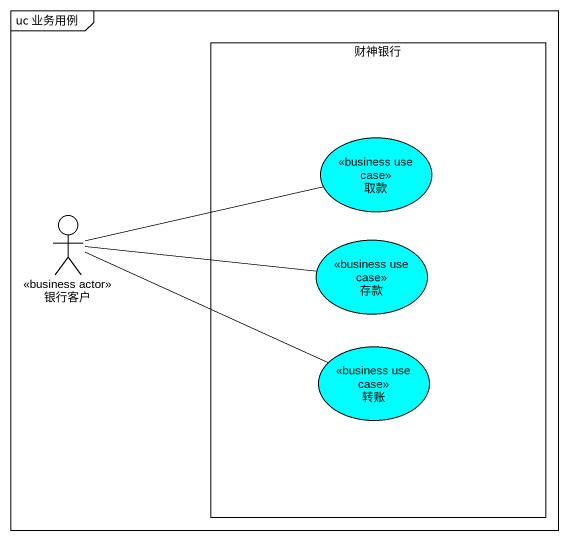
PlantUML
@startuml
mainframe uc 业务用例
rectangle 财神银行 {
  usecase 取款 <<business use case>> #00FFFF
  usecase 存款 <<business use case>> #00FFFF
  usecase 转账 <<business use case>> #00FFFF
}
actor 银行客户 <<business actor>>
银行客户 -right- 取款
银行客户 -right- 存款
银行客户 -right- 转账
@enduml
